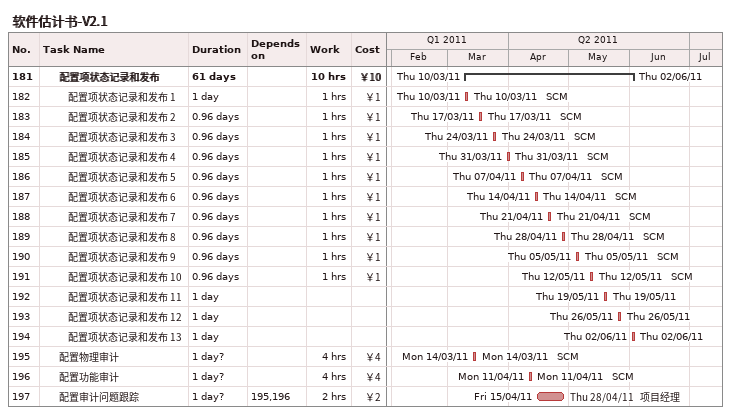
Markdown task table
软件估计书-V2.1

| ID | Level | Task | Duration | Start | Finish | Predecessors | Resources | Work (h) | Cost (￥) |
|---|---|---|---|---|---|---|---|---|---|
| 181 | 3 | **配置项状态记录和发布** | 61d | 2011-03-10 | 2011-06-02 |  |  | 10 | 10 |
| 182 | 4 | 配置项状态记录和发布 1 | 1d | 2011-03-10 | 2011-03-10 |  | SCM | 1 | 1 |
| 183 | 4 | 配置项状态记录和发布 2 | 0.96d | 2011-03-17 | 2011-03-17 |  | SCM | 1 | 1 |
| 184 | 4 | 配置项状态记录和发布 3 | 0.96d | 2011-03-24 | 2011-03-24 |  | SCM | 1 | 1 |
| 185 | 4 | 配置项状态记录和发布 4 | 0.96d | 2011-03-31 | 2011-03-31 |  | SCM | 1 | 1 |
| 186 | 4 | 配置项状态记录和发布 5 | 0.96d | 2011-04-07 | 2011-04-07 |  | SCM | 1 | 1 |
| 187 | 4 | 配置项状态记录和发布 6 | 0.96d | 2011-04-14 | 2011-04-14 |  | SCM | 1 | 1 |
| 188 | 4 | 配置项状态记录和发布 7 | 0.96d | 2011-04-21 | 2011-04-21 |  | SCM | 1 | 1 |
| 189 | 4 | 配置项状态记录和发布 8 | 0.96d | 2011-04-28 | 2011-04-28 |  | SCM | 1 | 1 |
| 190 | 4 | 配置项状态记录和发布 9 | 0.96d | 2011-05-05 | 2011-05-05 |  | SCM | 1 | 1 |
| 191 | 4 | 配置项状态记录和发布 10 | 0.96d | 2011-05-12 | 2011-05-12 |  | SCM | 1 | 1 |
| 192 | 4 | 配置项状态记录和发布 11 | 1d | 2011-05-19 | 2011-05-19 |  |  |  |  |
| 193 | 4 | 配置项状态记录和发布 12 | 1d | 2011-05-26 | 2011-05-26 |  |  |  |  |
| 194 | 4 | 配置项状态记录和发布 13 | 1d | 2011-06-02 | 2011-06-02 |  |  |  |  |
| 195 | 3 | 配置物理审计 | 1d? | 2011-03-14 | 2011-03-14 |  | SCM | 4 | 4 |
| 196 | 3 | 配置功能审计 | 1d? | 2011-04-11 | 2011-04-11 |  | SCM | 4 | 4 |
| 197 | 3 | 配置审计问题跟踪 | 1d? | 2011-04-15 | 2011-04-28 | 195, 196 | 项目经理 | 2 | 2 |
